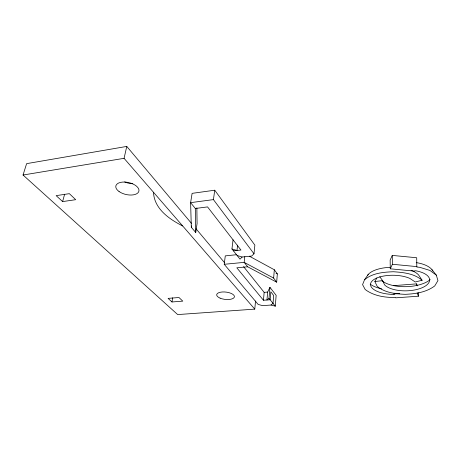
<?xml version="1.0" encoding="UTF-8"?>
<svg xmlns="http://www.w3.org/2000/svg" width="461" height="461" viewBox="0 0 461 461"><rect width="100%" height="100%" fill="white"/><g stroke="black" fill="none" stroke-linecap="round" stroke-linejoin="round"><path stroke-width="0.69" d="M236.602 254.72L225.279 255.872L224.23 264.303L258.166 304.444L262.649 305.643L271.045 305.038L275.286 306.179L276.151 295.34L269.95 287.324L267.645 292.072L266.959 299.996L269.011 298.336L269.95 287.324M244.785 256.696L244.169 262.367L247.655 266.775L276.675 282.167L277.338 273.909L274.324 269.766L249.447 256.23M276.675 282.167L273.638 278.081L274.324 269.766M271.045 305.038L273.033 303.361L273.673 295.484L270.814 291.825L270.146 299.754L263.45 300.255L264.159 292.349L243.592 266.654M191.453 223.326L126.769 146.419L26.617 163.643L23.05 175.019L177.681 314.581L254.766 309.129L255.544 301.033M237.121 255.492L242.129 257.013L251.654 256.062L253.994 253.786L254.864 245.114L214.745 190.209L192.104 193.355L190.612 202.656L191.315 227.273L195.723 232.471L197.072 223.597L196.859 207.853M237.599 245.108L236.983 250.456L231.952 248.986L233.053 239.783M253.994 253.786L213.426 199.607L214.745 190.209M411.062 270.284A26.882 11.444 0.9 0 1 418.582 274.958L422.103 280.265L415.205 281.988L409.887 278.421A22.906 9.577 1 0 0 372.413 280.714A22.906 9.577 1 0 0 392.968 294.412L394.109 294.343L394.27 293.184M191.315 227.273L191.528 225.902M171.993 301.972L168.098 298.382L178.966 297.506L182.775 301.131L171.993 301.972L172.673 297.806M254.766 309.129L124.067 158.33L126.769 146.419M62.615 201.584L56.156 195.637L69.363 193.666L75.702 199.688L62.615 201.584L64.621 194.208M368.368 274.301L364.565 279.7L362.577 284.633L365.187 289.514C373.79 295.991 384.998 297.627 395.503 297.483L395.665 297.835L418.421 296.216L418.294 292.735M376.856 277.989L374.851 281.51L377.202 286.373C385.068 292.798 395.486 293.939 405.277 294.331C415.563 293.864 426.287 292.314 434.729 285.941L437.95 280.611L436.331 275.154L429.934 270.44L419.666 267.288L416.79 267.052L416.709 257.751L392.265 255.411L390.156 260.033L390.265 268.809L414.577 271.137L414.802 270.74L416.018 270.838A23.43 10.373 -1.5 0 1 422.46 287.601A23.43 10.373 -1.5 0 1 384.589 284.881L382.636 280.657L379.76 276.738M390.265 268.809L392.392 264.274L392.265 255.411M242.129 257.013L240.008 259.134L231.952 248.986M364.565 279.7C372.574 272.998 383.385 272.151 393.394 271.736C403.381 272.434 414.191 273.471 422.103 280.265M23.05 175.019L124.067 158.33M213.426 199.607L190.612 202.656L195.308 208.493L195.723 232.471M195.308 208.493L207.548 206.903L240.947 250.046L233.41 250.824M374.851 281.51L382.636 280.657M224.23 264.303L244.169 262.367L273.638 278.081M247.655 266.775L236.821 267.795L263.45 300.255M264.159 292.349L267.645 292.072M393.821 285.636L416.652 283.867L417.389 285.86M399.693 293.548L393.948 293.968L394.109 294.343M416.225 262.707L417.522 262.816A27.487 12.372 -1.6 0 1 432.816 271.01M392.392 264.274L417.021 266.631M276.081 273.235L277.338 273.909M182.665 225.942C169.268 219.229 154.176 208.724 153.484 192.277M196.069 228.823L224.714 262.879M269.011 298.336L275.286 306.179M431.974 269.685L436.331 275.154M417.182 292.937L418.421 296.216M416.652 283.867L416.698 285.267M381.622 288.845A26.882 11.444 0.9 0 1 370.195 284.16M367.452 275.505A26.882 11.444 0.9 0 1 390.502 267.305M132.785 183.709A11.698 6.224 13 0 1 124.706 181.922M430.251 279.591A27.487 12.372 -1.6 0 1 406.308 286.673A27.487 12.372 -1.6 0 1 382.048 280.893M220.11 298.152A8.926 3.688 6.6 0 0 234.344 297.097A8.926 3.688 6.6 0 0 222.214 291.986A8.926 3.688 6.6 0 0 220.11 298.152M119.059 191.528A11.819 6.114 12.7 0 0 138.548 192.053A11.819 6.114 12.7 0 0 124.528 182.043A11.819 6.114 12.7 0 0 119.059 191.528"/></g></svg>
